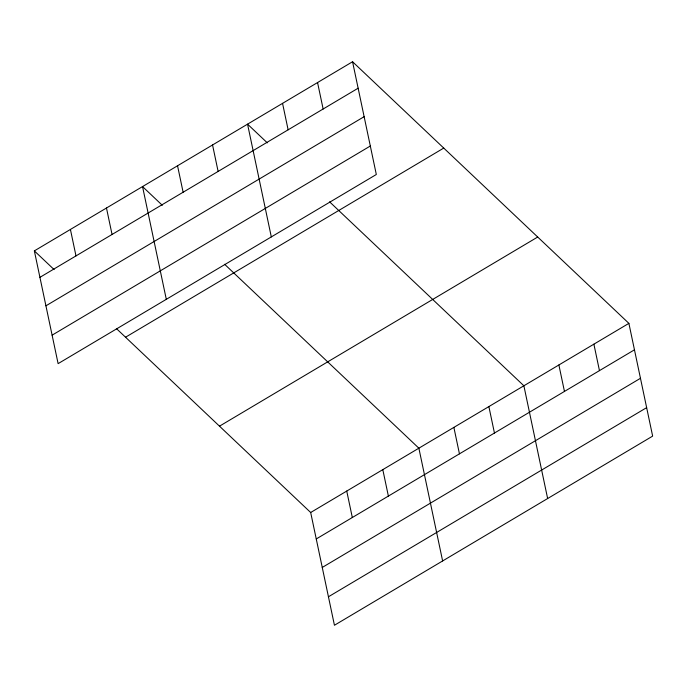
<?xml version="1.0" encoding="UTF-8"?>
<svg xmlns="http://www.w3.org/2000/svg" width="687" height="687" viewBox="0 0 687 687"><rect width="100%" height="100%" fill="white"/><g stroke="black" fill="none" stroke-linecap="round" stroke-linejoin="round"><path stroke-width="1.03" d="M352.56 61.744L376.321 174.498L58.112 363.638L34.35 250.884L352.56 61.744L628.888 323.362L652.65 436.116L334.44 625.256L310.679 512.502L116.421 328.584M39.923 277.342L358.142 88.202M45.926 305.818L364.136 116.678M52.109 335.162L370.319 146.013M125.541 337.223L443.75 148.074M219.488 426.172L537.698 237.032M310.679 512.502L628.888 323.362M316.252 538.96L634.462 349.82M322.255 567.445L640.464 378.297M328.438 596.78L646.647 407.64M267.312 142.862L247.552 124.158L271.313 236.912M329.623 201.858L523.88 385.785L547.642 498.53M162.304 205.284L142.544 186.581L166.306 299.326M224.615 264.28L418.872 448.199L442.626 560.953M34.35 250.884L54.11 269.587M593.886 344.17L599.459 370.628M558.883 364.977L564.456 391.435M488.878 406.584L494.451 433.042M453.875 427.391L459.448 453.849M317.557 82.552L323.139 109.01M382.805 469.633L388.378 496.091M282.555 103.351L288.128 129.809M346.737 491.068L352.319 517.526M212.549 144.966L218.123 171.424M177.547 165.773L183.12 192.231M106.476 208.015L112.05 234.473M70.418 229.449L75.991 255.907"/></g></svg>
